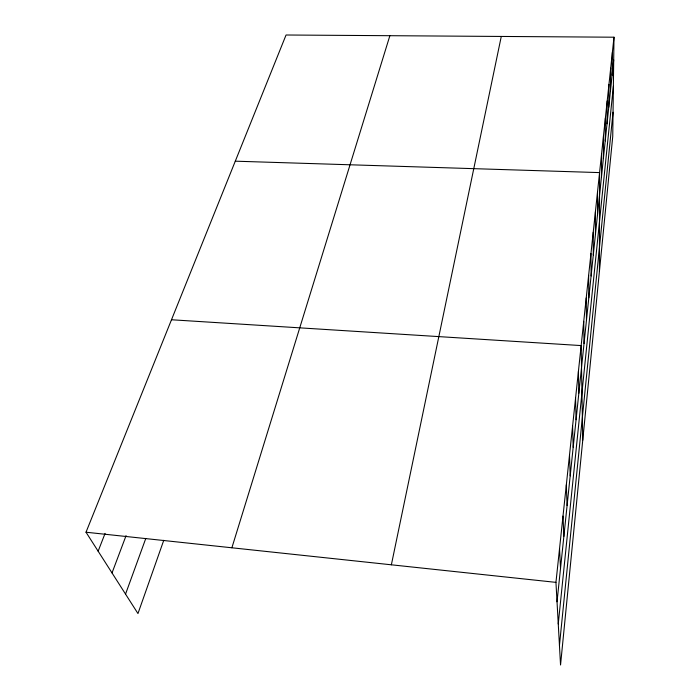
<?xml version="1.0" encoding="UTF-8"?>
<svg xmlns="http://www.w3.org/2000/svg" width="700" height="700" viewBox="0 0 700 700"><rect width="100%" height="100%" fill="white"/><g stroke="black" fill="none" stroke-linecap="round" stroke-linejoin="round"><path stroke-width="1.05" d="M599.419 271.425L599.567 172.602L235.287 161.184M601.492 176.671L601.562 153.904M603.383 158.541L603.496 135.756M605.229 140.928L605.369 118.134M607.014 123.804L607.189 101.019M608.755 107.161L608.965 84.385M610.452 90.974L610.68 68.215M612.097 75.224L612.36 52.5M613.988 37.205L612.745 136.482L560.543 665L555.949 582.365L613.988 37.205L286.055 35L86.013 532.219L137.961 613.55L163.756 540.304M559.457 645.383L613.043 112.245M558.259 623.936L613.375 86.223M557.025 601.79L613.699 59.894M391.37 564.804L501.279 36.444M231.884 547.785L389.874 35.7M125.545 594.099L145.793 538.431M112.026 572.933L126.079 535.614M98.14 551.197L105.087 533.391M171.491 319.76L581.157 345.581L582.75 440.221M86.013 532.219L555.949 582.365M559.545 548.538L560.516 568.435M563.01 516.066L563.867 536.375M566.326 484.864L567.096 505.549M569.52 454.86L570.194 475.877M572.591 425.994L573.186 447.3M575.558 398.195L576.065 419.755M578.41 371.411L578.847 393.199M583.73 321.379L584.036 343.525M586.224 297.99L586.469 320.276M588.63 275.371L588.822 297.771M590.957 253.479L591.106 275.984M593.215 232.295L593.311 254.879M595.403 211.776L595.446 234.43M597.52 191.888L597.52 214.594"/></g></svg>
